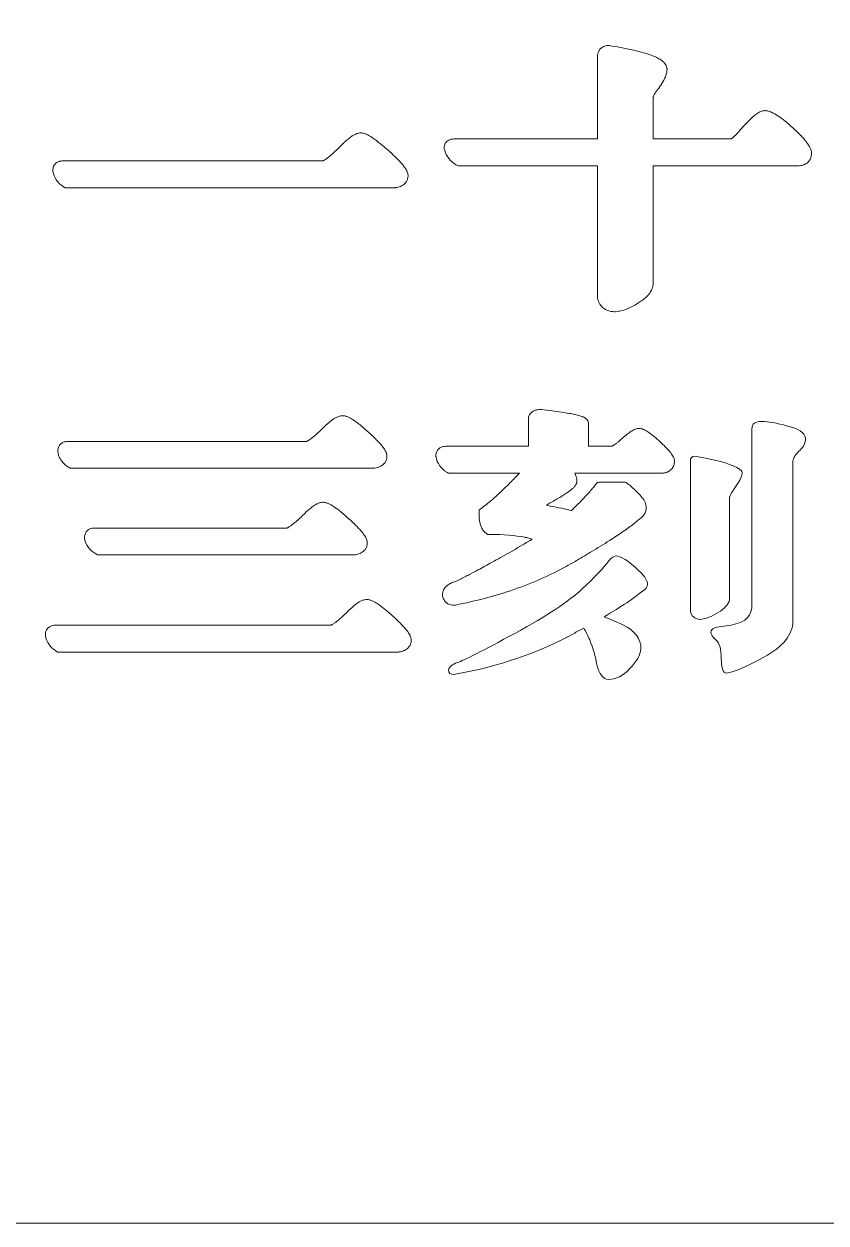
# Model space of a CAD drawing. Header units: millimetres. Extents: x 45 to 165, y 104 to 194.
# Drawn here: x 105 to 138.4, y 103.5 to 153.6 of the extents above; entities that cross this region are included whole.
import ezdxf

# ---------------------------------------------------------------- set-up
doc = ezdxf.new("R2010")
doc.units = ezdxf.units.MM
doc.header["$MEASUREMENT"] = 0
doc.layers.add('Default', color=7, linetype='Continuous', lineweight=0)
doc.layers.add('Layer 01', color=7, linetype='Continuous', lineweight=0)

msp = doc.modelspace()

# ---------------------------------------------------------------- linework, layer by layer
at = {"layer": 'Default', "color": 18, "lineweight": 5, "true_color": 0x000000}
msp.add_lwpolyline([(45.304, 103.519), (165.304, 103.519), (165.304, 193.519), (45.304, 193.519)], close=True, dxfattribs=at)
at = {"layer": 'Layer 01', "color": 12, "lineweight": 5, "true_color": 0xc80000}
for p, q in [((106.57, 147.842), (117.417, 147.842)), ((106.783, 136.137), (116.745, 136.137)), ((128.954, 134.43), (130.039, 134.43)), ((107.895, 132.522), (115.927, 132.522)), ((106.259, 128.465), (117.759, 128.465))]:
    msp.add_line(p, q, dxfattribs=at)
for points in [[(129.351, 152.657), (129.374, 152.657), (129.396, 152.653)], [(122.907, 148.757), (128.886, 148.757), (128.886, 152.145)], [(131.791, 151.714), (131.795, 151.692), (131.795, 151.671)], [(131.488, 150.927), (131.482, 150.919), (131.476, 150.911)], [(131.222, 150.528), (131.222, 148.757), (134.462, 148.757)], [(135.852, 149.94), (135.871, 149.942), (135.891, 149.941)], [(134.964, 149.261), (134.968, 149.266), (134.972, 149.27)], [(122.501, 148.319), (122.491, 148.353), (122.491, 148.387)], [(137.827, 148.197), (137.829, 148.182), (137.829, 148.166)], [(128.888, 142.148), (128.886, 142.166), (128.886, 147.638), (123.07, 147.638), (123.011, 147.669)], [(137.25, 147.638), (131.222, 147.638), (131.222, 142.678), (131.217, 142.653)], [(106.157, 147.415), (106.154, 147.436), (106.154, 147.456)], [(120.466, 146.726), (120.444, 146.723), (106.671, 146.723), (106.604, 146.764)], [(129.636, 141.546), (129.613, 141.544), (129.591, 141.546)], [(126.522, 137.464), (126.537, 137.464), (126.552, 137.462)], [(122.564, 135.932), (126.008, 135.932), (126.008, 137.078)], [(128.524, 136.857), (128.524, 135.932), (129.494, 135.932)], [(106.368, 135.707), (106.367, 135.722), (106.367, 135.736)], [(122.152, 135.488), (122.148, 135.509), (122.148, 135.531)], [(119.602, 135.023), (119.578, 135.019), (106.887, 135.019), (106.822, 135.057)], [(125.631, 134.813), (122.665, 134.813), (122.598, 134.855)], [(131.684, 134.82), (131.655, 134.813), (127.94, 134.813)], [(123.947, 133.147), (123.947, 133.279), (124.058, 133.357)], [(107.482, 132.078), (107.479, 132.099), (107.479, 132.121)], [(124.396, 132.256), (124.3, 132.256), (124.225, 132.315)], [(125.874, 132.133), (125.869, 132.134), (125.864, 132.135)], [(118.784, 131.407), (118.761, 131.404), (108.015, 131.404), (107.951, 131.442)], [(122.426, 129.769), (122.426, 129.78), (122.427, 129.792)], [(122.96, 129.309), (122.934, 129.304), (122.907, 129.304)], [(105.847, 128.021), (105.843, 128.042), (105.843, 128.064)], [(120.616, 127.35), (120.592, 127.346), (106.36, 127.346), (106.293, 127.388)]]:
    msp.add_lwpolyline(points, dxfattribs=at)
for points, knots in [([(128.886, 152.145), (128.886, 152.181), (128.888, 152.217), (128.893, 152.253), (128.898, 152.29), (128.907, 152.326), (128.919, 152.362), (128.933, 152.399), (128.951, 152.436), (128.974, 152.469), (128.988, 152.49), (129.005, 152.51), (129.023, 152.529), (129.039, 152.545), (129.056, 152.559), (129.074, 152.572), (129.092, 152.585), (129.112, 152.597), (129.132, 152.607), (129.144, 152.613), (129.156, 152.619), (129.168, 152.623), (129.188, 152.631), (129.209, 152.638), (129.23, 152.643), (129.269, 152.652), (129.31, 152.657), (129.351, 152.657)], [0, 0, 0, 0, 1, 1, 1, 2, 2, 2, 3, 3, 3, 4, 4, 4, 5, 5, 5, 6, 6, 6, 7, 7, 7, 8, 8, 8, 9, 9, 9, 9]), ([(129.396, 152.653), (129.544, 152.629), (129.691, 152.603), (129.839, 152.576), (129.971, 152.551), (130.103, 152.525), (130.234, 152.497), (130.35, 152.472), (130.467, 152.446), (130.582, 152.417), (130.684, 152.392), (130.784, 152.365), (130.885, 152.335), (130.994, 152.303), (131.102, 152.267), (131.208, 152.225), (131.278, 152.198), (131.347, 152.167), (131.414, 152.133), (131.444, 152.117), (131.474, 152.1), (131.503, 152.082), (131.53, 152.065), (131.557, 152.046), (131.583, 152.026), (131.609, 152.006), (131.634, 151.985), (131.656, 151.962), (131.673, 151.945), (131.688, 151.927), (131.703, 151.908), (131.724, 151.88), (131.743, 151.851), (131.757, 151.819), (131.773, 151.786), (131.785, 151.75), (131.791, 151.714)], [0, 0, 0, 0, 1, 1, 1, 2, 2, 2, 3, 3, 3, 4, 4, 4, 5, 5, 5, 6, 6, 6, 7, 7, 7, 8, 8, 8, 9, 9, 9, 10, 10, 10, 11, 11, 11, 12, 12, 12, 12]), ([(131.795, 151.671), (131.795, 151.625), (131.79, 151.579), (131.781, 151.534), (131.772, 151.489), (131.759, 151.444), (131.744, 151.4), (131.722, 151.338), (131.695, 151.277), (131.665, 151.218), (131.613, 151.117), (131.553, 151.021), (131.488, 150.927)], [0, 0, 0, 0, 1, 1, 1, 2, 2, 2, 3, 3, 3, 4, 4, 4, 4]), ([(131.476, 150.911), (131.445, 150.873), (131.415, 150.835), (131.386, 150.797), (131.362, 150.764), (131.339, 150.732), (131.316, 150.698), (131.301, 150.675), (131.286, 150.653), (131.272, 150.629), (131.265, 150.618), (131.259, 150.606), (131.252, 150.594), (131.244, 150.579), (131.236, 150.564), (131.23, 150.548), (131.227, 150.541), (131.224, 150.534), (131.222, 150.528)], [0, 0, 0, 0, 1, 1, 1, 2, 2, 2, 3, 3, 3, 4, 4, 4, 5, 5, 5, 6, 6, 6, 6]), ([(134.972, 149.27), (135.053, 149.358), (135.135, 149.445), (135.221, 149.529), (135.29, 149.597), (135.36, 149.663), (135.435, 149.725), (135.495, 149.775), (135.558, 149.822), (135.626, 149.862), (135.659, 149.88), (135.692, 149.897), (135.727, 149.911), (135.746, 149.918), (135.765, 149.924), (135.785, 149.929), (135.807, 149.934), (135.829, 149.938), (135.852, 149.94)], [0, 0, 0, 0, 1, 1, 1, 2, 2, 2, 3, 3, 3, 4, 4, 4, 5, 5, 5, 6, 6, 6, 6]), ([(135.891, 149.941), (135.937, 149.938), (135.983, 149.93), (136.028, 149.918), (136.072, 149.906), (136.116, 149.89), (136.158, 149.872), (136.25, 149.832), (136.337, 149.781), (136.42, 149.726), (136.468, 149.695), (136.515, 149.661), (136.561, 149.627), (136.612, 149.59), (136.662, 149.55), (136.711, 149.511), (136.825, 149.419), (136.934, 149.322), (137.041, 149.224)], [0, 0, 0, 0, 1, 1, 1, 2, 2, 2, 3, 3, 3, 4, 4, 4, 5, 5, 5, 6, 6, 6, 6]), ([(134.462, 148.757), (134.471, 148.763), (134.481, 148.769), (134.49, 148.775), (134.497, 148.78), (134.505, 148.786), (134.513, 148.792), (134.527, 148.803), (134.54, 148.814), (134.553, 148.825), (134.601, 148.866), (134.646, 148.91), (134.69, 148.955), (134.734, 149), (134.776, 149.045), (134.818, 149.092), (134.867, 149.147), (134.916, 149.204), (134.964, 149.261)], [0, 0, 0, 0, 1, 1, 1, 2, 2, 2, 3, 3, 3, 4, 4, 4, 5, 5, 5, 6, 6, 6, 6]), ([(137.041, 149.224), (137.146, 149.13), (137.249, 149.034), (137.347, 148.935), (137.39, 148.891), (137.432, 148.847), (137.473, 148.802), (137.51, 148.762), (137.545, 148.72), (137.58, 148.677), (137.64, 148.603), (137.696, 148.526), (137.742, 148.442), (137.763, 148.404), (137.781, 148.365), (137.796, 148.324), (137.811, 148.283), (137.822, 148.24), (137.827, 148.197)], [0, 0, 0, 0, 1, 1, 1, 2, 2, 2, 3, 3, 3, 4, 4, 4, 5, 5, 5, 6, 6, 6, 6]), ([(118.036, 148.33), (118.144, 148.443), (118.254, 148.553), (118.37, 148.657), (118.418, 148.7), (118.467, 148.742), (118.518, 148.782), (118.562, 148.817), (118.608, 148.851), (118.655, 148.882), (118.695, 148.907), (118.735, 148.93), (118.777, 148.95), (118.801, 148.961), (118.824, 148.971), (118.849, 148.98), (118.874, 148.989), (118.9, 148.996), (118.927, 149.001), (118.956, 149.007), (118.986, 149.01), (119.015, 149.01)], [0, 0, 0, 0, 1, 1, 1, 2, 2, 2, 3, 3, 3, 4, 4, 4, 5, 5, 5, 6, 6, 6, 7, 7, 7, 7]), ([(119.015, 149.01), (119.041, 149.01), (119.066, 149.008), (119.091, 149.003), (119.113, 149), (119.135, 148.994), (119.157, 148.988), (119.198, 148.975), (119.238, 148.959), (119.277, 148.94), (119.317, 148.92), (119.357, 148.898), (119.396, 148.875), (119.439, 148.848), (119.482, 148.82), (119.523, 148.792), (119.571, 148.759), (119.618, 148.724), (119.664, 148.689), (119.717, 148.649), (119.769, 148.609), (119.82, 148.567), (119.942, 148.468), (120.061, 148.366), (120.179, 148.262)], [0, 0, 0, 0, 1, 1, 1, 2, 2, 2, 3, 3, 3, 4, 4, 4, 5, 5, 5, 6, 6, 6, 7, 7, 7, 8, 8, 8, 8]), ([(122.491, 148.387), (122.491, 148.418), (122.495, 148.449), (122.502, 148.479), (122.507, 148.496), (122.512, 148.512), (122.518, 148.528), (122.522, 148.538), (122.527, 148.548), (122.532, 148.557), (122.549, 148.59), (122.571, 148.62), (122.598, 148.646), (122.614, 148.662), (122.631, 148.675), (122.65, 148.687), (122.678, 148.706), (122.708, 148.721), (122.74, 148.732), (122.768, 148.741), (122.797, 148.748), (122.827, 148.752), (122.853, 148.756), (122.88, 148.757), (122.907, 148.757)], [0, 0, 0, 0, 1, 1, 1, 2, 2, 2, 3, 3, 3, 4, 4, 4, 5, 5, 5, 6, 6, 6, 7, 7, 7, 8, 8, 8, 8]), ([(117.417, 147.842), (117.43, 147.846), (117.442, 147.852), (117.454, 147.857), (117.465, 147.863), (117.477, 147.869), (117.487, 147.875), (117.504, 147.885), (117.52, 147.895), (117.535, 147.905), (117.554, 147.918), (117.573, 147.931), (117.592, 147.944), (117.629, 147.972), (117.666, 148), (117.701, 148.029), (117.754, 148.072), (117.806, 148.117), (117.857, 148.163), (117.918, 148.218), (117.977, 148.273), (118.036, 148.33)], [0, 0, 0, 0, 1, 1, 1, 2, 2, 2, 3, 3, 3, 4, 4, 4, 5, 5, 5, 6, 6, 6, 7, 7, 7, 7]), ([(120.179, 148.262), (120.307, 148.147), (120.433, 148.029), (120.554, 147.906), (120.6, 147.859), (120.646, 147.811), (120.69, 147.762), (120.728, 147.719), (120.765, 147.675), (120.801, 147.63), (120.832, 147.59), (120.861, 147.549), (120.888, 147.506), (120.904, 147.481), (120.918, 147.455), (120.931, 147.428), (120.941, 147.407), (120.951, 147.385), (120.959, 147.362), (120.967, 147.339), (120.974, 147.314), (120.978, 147.289), (120.981, 147.276), (120.983, 147.262), (120.984, 147.248), (120.985, 147.233), (120.985, 147.217), (120.984, 147.201), (120.983, 147.164), (120.977, 147.127), (120.967, 147.092), (120.962, 147.073), (120.955, 147.055), (120.948, 147.038), (120.94, 147.02), (120.931, 147.003), (120.921, 146.986), (120.901, 146.954), (120.877, 146.924), (120.849, 146.897), (120.823, 146.871), (120.794, 146.849), (120.763, 146.829), (120.733, 146.81), (120.701, 146.794), (120.668, 146.781), (120.603, 146.754), (120.535, 146.738), (120.466, 146.726)], [0, 0, 0, 0, 1, 1, 1, 2, 2, 2, 3, 3, 3, 4, 4, 4, 5, 5, 5, 6, 6, 6, 7, 7, 7, 8, 8, 8, 9, 9, 9, 10, 10, 10, 11, 11, 11, 12, 12, 12, 13, 13, 13, 14, 14, 14, 15, 15, 15, 16, 16, 16, 16]), ([(137.829, 148.166), (137.829, 148.123), (137.825, 148.079), (137.816, 148.036), (137.808, 148.001), (137.797, 147.966), (137.782, 147.933), (137.762, 147.889), (137.736, 147.848), (137.704, 147.813), (137.684, 147.791), (137.663, 147.771), (137.639, 147.753), (137.602, 147.725), (137.559, 147.701), (137.515, 147.684), (137.494, 147.675), (137.472, 147.668), (137.449, 147.662), (137.428, 147.657), (137.405, 147.652), (137.383, 147.648), (137.339, 147.641), (137.294, 147.638), (137.25, 147.638)], [0, 0, 0, 0, 1, 1, 1, 2, 2, 2, 3, 3, 3, 4, 4, 4, 5, 5, 5, 6, 6, 6, 7, 7, 7, 8, 8, 8, 8]), ([(106.154, 147.456), (106.154, 147.486), (106.157, 147.516), (106.163, 147.545), (106.169, 147.571), (106.177, 147.597), (106.188, 147.621), (106.204, 147.655), (106.224, 147.686), (106.249, 147.713), (106.264, 147.73), (106.28, 147.745), (106.298, 147.759), (106.327, 147.78), (106.358, 147.797), (106.392, 147.81), (106.407, 147.816), (106.423, 147.821), (106.439, 147.826), (106.453, 147.83), (106.469, 147.833), (106.484, 147.835), (106.512, 147.84), (106.541, 147.842), (106.57, 147.842)], [0, 0, 0, 0, 1, 1, 1, 2, 2, 2, 3, 3, 3, 4, 4, 4, 5, 5, 5, 6, 6, 6, 7, 7, 7, 8, 8, 8, 8]), ([(131.217, 142.653), (131.205, 142.595), (131.186, 142.538), (131.161, 142.483), (131.137, 142.429), (131.106, 142.376), (131.071, 142.327), (131.023, 142.259), (130.966, 142.198), (130.905, 142.141), (130.857, 142.096), (130.805, 142.055), (130.752, 142.016), (130.695, 141.975), (130.635, 141.937), (130.575, 141.901)], [0, 0, 0, 0, 1, 1, 1, 2, 2, 2, 3, 3, 3, 4, 4, 4, 5, 5, 5, 5]), ([(129.591, 141.546), (129.506, 141.552), (129.421, 141.568), (129.34, 141.596), (129.259, 141.624), (129.183, 141.664), (129.119, 141.718), (129.053, 141.772), (129, 141.839), (128.961, 141.913), (128.923, 141.987), (128.9, 142.067), (128.888, 142.148)], [0, 0, 0, 0, 1, 1, 1, 2, 2, 2, 3, 3, 3, 4, 4, 4, 4]), ([(117.319, 136.581), (117.421, 136.685), (117.524, 136.786), (117.634, 136.882), (117.679, 136.922), (117.725, 136.961), (117.773, 136.998), (117.815, 137.03), (117.858, 137.062), (117.903, 137.09), (117.94, 137.114), (117.978, 137.136), (118.018, 137.155), (118.041, 137.165), (118.063, 137.174), (118.086, 137.182), (118.111, 137.191), (118.136, 137.198), (118.161, 137.203), (118.189, 137.208), (118.218, 137.211), (118.247, 137.211)], [0, 0, 0, 0, 1, 1, 1, 2, 2, 2, 3, 3, 3, 4, 4, 4, 5, 5, 5, 6, 6, 6, 7, 7, 7, 7]), ([(118.247, 137.211), (118.271, 137.211), (118.295, 137.209), (118.32, 137.205), (118.341, 137.201), (118.363, 137.196), (118.384, 137.19), (118.425, 137.179), (118.464, 137.163), (118.501, 137.145), (118.541, 137.127), (118.579, 137.106), (118.617, 137.083), (118.658, 137.059), (118.698, 137.032), (118.738, 137.005), (118.783, 136.974), (118.827, 136.942), (118.871, 136.909), (118.92, 136.871), (118.968, 136.833), (119.015, 136.794), (119.128, 136.702), (119.238, 136.606), (119.347, 136.509)], [0, 0, 0, 0, 1, 1, 1, 2, 2, 2, 3, 3, 3, 4, 4, 4, 5, 5, 5, 6, 6, 6, 7, 7, 7, 8, 8, 8, 8]), ([(126.008, 137.078), (126.008, 137.102), (126.01, 137.126), (126.015, 137.15), (126.02, 137.175), (126.028, 137.2), (126.038, 137.224), (126.049, 137.248), (126.063, 137.271), (126.079, 137.292), (126.095, 137.313), (126.113, 137.332), (126.132, 137.349), (126.15, 137.364), (126.17, 137.378), (126.191, 137.39), (126.204, 137.398), (126.217, 137.405), (126.231, 137.411), (126.25, 137.42), (126.27, 137.427), (126.29, 137.434), (126.309, 137.439), (126.329, 137.444), (126.348, 137.448), (126.367, 137.452), (126.386, 137.455), (126.405, 137.457), (126.444, 137.462), (126.483, 137.464), (126.522, 137.464)], [0, 0, 0, 0, 1, 1, 1, 2, 2, 2, 3, 3, 3, 4, 4, 4, 5, 5, 5, 6, 6, 6, 7, 7, 7, 8, 8, 8, 9, 9, 9, 10, 10, 10, 10]), ([(126.552, 137.462), (126.702, 137.445), (126.853, 137.428), (127.003, 137.409), (127.132, 137.394), (127.261, 137.377), (127.39, 137.358), (127.497, 137.343), (127.605, 137.326), (127.712, 137.307), (127.792, 137.293), (127.872, 137.278), (127.952, 137.261), (127.989, 137.253), (128.026, 137.244), (128.063, 137.235), (128.095, 137.227), (128.128, 137.218), (128.16, 137.208), (128.189, 137.199), (128.218, 137.19), (128.246, 137.179), (128.26, 137.173), (128.274, 137.168), (128.287, 137.162), (128.315, 137.15), (128.342, 137.136), (128.368, 137.119), (128.382, 137.11), (128.397, 137.099), (128.41, 137.088), (128.427, 137.074), (128.442, 137.059), (128.456, 137.043), (128.477, 137.017), (128.494, 136.988), (128.506, 136.957), (128.518, 136.925), (128.524, 136.891), (128.524, 136.857)], [0, 0, 0, 0, 1, 1, 1, 2, 2, 2, 3, 3, 3, 4, 4, 4, 5, 5, 5, 6, 6, 6, 7, 7, 7, 8, 8, 8, 9, 9, 9, 10, 10, 10, 11, 11, 11, 12, 12, 12, 13, 13, 13, 13]), ([(129.886, 136.225), (129.951, 136.285), (130.016, 136.343), (130.084, 136.399), (130.14, 136.446), (130.198, 136.491), (130.259, 136.532), (130.286, 136.55), (130.313, 136.568), (130.341, 136.584), (130.368, 136.6), (130.395, 136.614), (130.424, 136.627), (130.453, 136.64), (130.484, 136.651), (130.515, 136.659), (130.532, 136.664), (130.55, 136.667), (130.567, 136.67), (130.587, 136.673), (130.607, 136.674), (130.626, 136.674), (130.649, 136.674), (130.671, 136.672), (130.693, 136.669), (130.713, 136.666), (130.732, 136.661), (130.751, 136.656), (130.785, 136.646), (130.818, 136.632), (130.85, 136.617), (130.918, 136.585), (130.98, 136.545), (131.041, 136.503), (131.116, 136.451), (131.188, 136.394), (131.258, 136.337), (131.346, 136.264), (131.431, 136.189), (131.515, 136.113)], [0, 0, 0, 0, 1, 1, 1, 2, 2, 2, 3, 3, 3, 4, 4, 4, 5, 5, 5, 6, 6, 6, 7, 7, 7, 8, 8, 8, 9, 9, 9, 10, 10, 10, 11, 11, 11, 12, 12, 12, 13, 13, 13, 13]), ([(106.367, 135.736), (106.367, 135.772), (106.37, 135.808), (106.379, 135.843), (106.385, 135.869), (106.394, 135.894), (106.405, 135.918), (106.424, 135.958), (106.45, 135.995), (106.482, 136.026), (106.498, 136.042), (106.516, 136.056), (106.536, 136.069), (106.554, 136.081), (106.573, 136.091), (106.594, 136.1), (106.619, 136.111), (106.645, 136.12), (106.672, 136.126), (106.708, 136.134), (106.745, 136.137), (106.783, 136.137)], [0, 0, 0, 0, 1, 1, 1, 2, 2, 2, 3, 3, 3, 4, 4, 4, 5, 5, 5, 6, 6, 6, 7, 7, 7, 7]), ([(116.745, 136.137), (116.756, 136.142), (116.768, 136.147), (116.779, 136.152), (116.789, 136.157), (116.799, 136.163), (116.809, 136.168), (116.824, 136.177), (116.838, 136.186), (116.853, 136.196), (116.871, 136.207), (116.888, 136.219), (116.906, 136.231), (116.94, 136.256), (116.974, 136.282), (117.008, 136.309), (117.057, 136.348), (117.105, 136.388), (117.152, 136.43), (117.209, 136.479), (117.264, 136.53), (117.319, 136.581)], [0, 0, 0, 0, 1, 1, 1, 2, 2, 2, 3, 3, 3, 4, 4, 4, 5, 5, 5, 6, 6, 6, 7, 7, 7, 7]), ([(119.347, 136.509), (119.419, 136.443), (119.491, 136.375), (119.561, 136.307), (119.611, 136.258), (119.66, 136.208), (119.709, 136.158), (119.751, 136.114), (119.793, 136.069), (119.833, 136.023), (119.868, 135.982), (119.902, 135.941), (119.934, 135.899), (119.963, 135.862), (119.99, 135.823), (120.014, 135.783), (120.028, 135.76), (120.04, 135.737), (120.052, 135.713), (120.062, 135.693), (120.07, 135.672), (120.078, 135.651), (120.086, 135.627), (120.092, 135.604), (120.096, 135.58), (120.098, 135.566), (120.1, 135.553), (120.101, 135.54), (120.102, 135.524), (120.102, 135.508), (120.101, 135.493), (120.1, 135.457), (120.094, 135.422), (120.084, 135.387), (120.079, 135.369), (120.073, 135.352), (120.066, 135.335), (120.059, 135.318), (120.05, 135.301), (120.041, 135.285), (120.022, 135.253), (119.999, 135.223), (119.973, 135.196), (119.948, 135.17), (119.92, 135.147), (119.889, 135.128), (119.86, 135.109), (119.829, 135.092), (119.797, 135.078), (119.735, 135.052), (119.669, 135.034), (119.602, 135.023)], [0, 0, 0, 0, 1, 1, 1, 2, 2, 2, 3, 3, 3, 4, 4, 4, 5, 5, 5, 6, 6, 6, 7, 7, 7, 8, 8, 8, 9, 9, 9, 10, 10, 10, 11, 11, 11, 12, 12, 12, 13, 13, 13, 14, 14, 14, 15, 15, 15, 16, 16, 16, 17, 17, 17, 17]), ([(129.494, 135.932), (129.501, 135.935), (129.508, 135.939), (129.515, 135.942), (129.521, 135.945), (129.527, 135.948), (129.533, 135.952), (129.543, 135.958), (129.554, 135.964), (129.564, 135.97), (129.6, 135.994), (129.636, 136.019), (129.67, 136.045), (129.704, 136.071), (129.738, 136.098), (129.77, 136.125), (129.81, 136.158), (129.848, 136.191), (129.886, 136.225)], [0, 0, 0, 0, 1, 1, 1, 2, 2, 2, 3, 3, 3, 4, 4, 4, 5, 5, 5, 6, 6, 6, 6]), ([(131.515, 136.113), (131.585, 136.048), (131.654, 135.982), (131.72, 135.914), (131.756, 135.878), (131.791, 135.842), (131.825, 135.805), (131.856, 135.772), (131.885, 135.738), (131.914, 135.704), (131.939, 135.674), (131.963, 135.643), (131.986, 135.611), (132.007, 135.582), (132.026, 135.553), (132.043, 135.522), (132.052, 135.506), (132.06, 135.49), (132.067, 135.474), (132.075, 135.456), (132.082, 135.438), (132.088, 135.42), (132.094, 135.399), (132.1, 135.378), (132.102, 135.356), (132.104, 135.344), (132.105, 135.332), (132.105, 135.319), (132.106, 135.305), (132.105, 135.29), (132.104, 135.276), (132.102, 135.245), (132.098, 135.214), (132.091, 135.184), (132.083, 135.153), (132.072, 135.123), (132.058, 135.094), (132.044, 135.064), (132.027, 135.036), (132.006, 135.01), (131.966, 134.958), (131.915, 134.916), (131.857, 134.884), (131.844, 134.876), (131.83, 134.869), (131.815, 134.863), (131.801, 134.856), (131.787, 134.851), (131.772, 134.845), (131.744, 134.835), (131.714, 134.827), (131.684, 134.82)], [0, 0, 0, 0, 1, 1, 1, 2, 2, 2, 3, 3, 3, 4, 4, 4, 5, 5, 5, 6, 6, 6, 7, 7, 7, 8, 8, 8, 9, 9, 9, 10, 10, 10, 11, 11, 11, 12, 12, 12, 13, 13, 13, 14, 14, 14, 15, 15, 15, 16, 16, 16, 17, 17, 17, 17]), ([(137.577, 136.273), (137.577, 136.073), (137.5, 135.904), (137.348, 135.768), (137.184, 135.62), (137.086, 135.478), (137.053, 135.341)], [0, 0, 0, 0, 1, 1, 1, 2, 2, 2, 2]), ([(106.822, 135.057), (106.776, 135.084), (106.732, 135.114), (106.691, 135.147), (106.65, 135.179), (106.612, 135.214), (106.577, 135.253), (106.531, 135.303), (106.491, 135.359), (106.458, 135.419), (106.434, 135.463), (106.414, 135.51), (106.399, 135.559), (106.384, 135.607), (106.374, 135.657), (106.368, 135.707)], [0, 0, 0, 0, 1, 1, 1, 2, 2, 2, 3, 3, 3, 4, 4, 4, 5, 5, 5, 5]), ([(122.148, 135.531), (122.148, 135.567), (122.152, 135.602), (122.16, 135.637), (122.166, 135.663), (122.175, 135.689), (122.187, 135.713), (122.205, 135.753), (122.231, 135.79), (122.264, 135.821), (122.28, 135.837), (122.298, 135.851), (122.317, 135.863), (122.335, 135.876), (122.355, 135.886), (122.375, 135.895), (122.4, 135.906), (122.427, 135.915), (122.453, 135.921), (122.49, 135.929), (122.527, 135.932), (122.564, 135.932)], [0, 0, 0, 0, 1, 1, 1, 2, 2, 2, 3, 3, 3, 4, 4, 4, 5, 5, 5, 6, 6, 6, 7, 7, 7, 7]), ([(127.94, 134.813), (127.965, 134.768), (127.987, 134.72), (128.003, 134.67), (128.015, 134.633), (128.024, 134.594), (128.029, 134.556), (128.032, 134.536), (128.033, 134.516), (128.033, 134.496), (128.033, 134.485), (128.033, 134.474), (128.032, 134.463), (128.029, 134.43), (128.021, 134.398), (128.009, 134.368), (128.003, 134.356), (127.998, 134.344), (127.991, 134.332), (127.981, 134.313), (127.969, 134.295), (127.956, 134.278), (127.943, 134.261), (127.93, 134.245), (127.915, 134.23), (127.901, 134.215), (127.887, 134.201), (127.872, 134.187), (127.856, 134.172), (127.84, 134.158), (127.824, 134.145), (127.807, 134.13), (127.789, 134.116), (127.771, 134.102), (127.74, 134.078), (127.709, 134.055), (127.677, 134.033), (127.63, 134), (127.582, 133.968), (127.534, 133.937), (127.478, 133.9), (127.421, 133.865), (127.364, 133.83), (127.298, 133.791), (127.232, 133.751), (127.165, 133.713)], [0, 0, 0, 0, 1, 1, 1, 2, 2, 2, 3, 3, 3, 4, 4, 4, 5, 5, 5, 6, 6, 6, 7, 7, 7, 8, 8, 8, 9, 9, 9, 10, 10, 10, 11, 11, 11, 12, 12, 12, 13, 13, 13, 14, 14, 14, 15, 15, 15, 15]), ([(124.058, 133.357), (124.14, 133.415), (124.22, 133.476), (124.298, 133.539), (124.393, 133.615), (124.486, 133.695), (124.578, 133.776), (124.685, 133.872), (124.791, 133.969), (124.895, 134.069), (125.014, 134.183), (125.132, 134.299), (125.249, 134.416)], [0, 0, 0, 0, 1, 1, 1, 2, 2, 2, 3, 3, 3, 4, 4, 4, 4]), ([(127.799, 133.249), (127.807, 133.256), (127.815, 133.263), (127.823, 133.271), (127.859, 133.305), (127.894, 133.339), (127.929, 133.373), (128.069, 133.51), (128.206, 133.648), (128.34, 133.789), (128.449, 133.904), (128.556, 134.022), (128.659, 134.142), (128.701, 134.193), (128.743, 134.243), (128.783, 134.295), (128.804, 134.322), (128.824, 134.349), (128.845, 134.376)], [0, 0, 0, 0, 1, 1, 1, 2, 2, 2, 3, 3, 3, 4, 4, 4, 5, 5, 5, 6, 6, 6, 6]), ([(130.124, 134.401), (130.147, 134.382), (130.17, 134.363), (130.193, 134.344), (130.253, 134.294), (130.311, 134.242), (130.368, 134.189)], [0, 0, 0, 0, 1, 1, 1, 2, 2, 2, 2]), ([(130.368, 134.189), (130.444, 134.123), (130.519, 134.055), (130.589, 133.983), (130.649, 133.922), (130.707, 133.857), (130.758, 133.789), (130.782, 133.757), (130.804, 133.725), (130.824, 133.692), (130.844, 133.66), (130.862, 133.626), (130.877, 133.592), (130.892, 133.558), (130.905, 133.522), (130.913, 133.485), (130.923, 133.447), (130.928, 133.407), (130.928, 133.368), (130.928, 133.309), (130.917, 133.251), (130.897, 133.196), (130.877, 133.142), (130.848, 133.092), (130.813, 133.046), (130.779, 133.002), (130.738, 132.963), (130.695, 132.927), (130.657, 132.897), (130.618, 132.869), (130.577, 132.844)], [0, 0, 0, 0, 1, 1, 1, 2, 2, 2, 3, 3, 3, 4, 4, 4, 5, 5, 5, 6, 6, 6, 7, 7, 7, 8, 8, 8, 9, 9, 9, 10, 10, 10, 10]), ([(127.165, 133.713), (127.089, 133.67), (127.014, 133.628), (126.939, 133.584), (126.878, 133.548), (126.818, 133.512), (126.758, 133.475)], [0, 0, 0, 0, 1, 1, 1, 2, 2, 2, 2]), ([(116.502, 132.966), (116.603, 133.07), (116.707, 133.171), (116.816, 133.267), (116.861, 133.307), (116.907, 133.346), (116.955, 133.383), (116.997, 133.415), (117.04, 133.447), (117.085, 133.475), (117.122, 133.499), (117.161, 133.521), (117.201, 133.54), (117.223, 133.55), (117.246, 133.559), (117.269, 133.567), (117.293, 133.576), (117.318, 133.583), (117.343, 133.587), (117.372, 133.593), (117.4, 133.596), (117.429, 133.596)], [0, 0, 0, 0, 1, 1, 1, 2, 2, 2, 3, 3, 3, 4, 4, 4, 5, 5, 5, 6, 6, 6, 7, 7, 7, 7]), ([(117.429, 133.596), (117.453, 133.596), (117.478, 133.594), (117.502, 133.59), (117.524, 133.586), (117.545, 133.581), (117.567, 133.575), (117.607, 133.563), (117.646, 133.548), (117.684, 133.53), (117.723, 133.512), (117.762, 133.491), (117.799, 133.468), (117.84, 133.443), (117.881, 133.417), (117.92, 133.39), (117.965, 133.359), (118.009, 133.326), (118.053, 133.293), (118.102, 133.256), (118.15, 133.218), (118.198, 133.179), (118.311, 133.087), (118.421, 132.991), (118.529, 132.894)], [0, 0, 0, 0, 1, 1, 1, 2, 2, 2, 3, 3, 3, 4, 4, 4, 5, 5, 5, 6, 6, 6, 7, 7, 7, 8, 8, 8, 8]), ([(124.225, 132.315), (124.182, 132.349), (124.144, 132.39), (124.112, 132.435), (124.082, 132.478), (124.057, 132.526), (124.036, 132.575), (124.026, 132.599), (124.017, 132.624), (124.009, 132.65), (123.996, 132.693), (123.985, 132.738), (123.976, 132.782), (123.966, 132.84), (123.958, 132.898), (123.954, 132.956), (123.949, 133.019), (123.947, 133.083), (123.947, 133.147)], [0, 0, 0, 0, 1, 1, 1, 2, 2, 2, 3, 3, 3, 4, 4, 4, 5, 5, 5, 6, 6, 6, 6]), ([(115.927, 132.522), (115.939, 132.527), (115.95, 132.532), (115.961, 132.537), (115.971, 132.542), (115.981, 132.548), (115.991, 132.553), (116.006, 132.562), (116.021, 132.571), (116.035, 132.581), (116.053, 132.592), (116.071, 132.604), (116.088, 132.616), (116.123, 132.641), (116.157, 132.667), (116.19, 132.693), (116.239, 132.733), (116.287, 132.773), (116.334, 132.815), (116.391, 132.864), (116.447, 132.915), (116.502, 132.966)], [0, 0, 0, 0, 1, 1, 1, 2, 2, 2, 3, 3, 3, 4, 4, 4, 5, 5, 5, 6, 6, 6, 7, 7, 7, 7]), ([(118.529, 132.894), (118.601, 132.827), (118.673, 132.76), (118.743, 132.692), (118.793, 132.643), (118.843, 132.593), (118.891, 132.543), (118.933, 132.498), (118.975, 132.453), (119.015, 132.407), (119.05, 132.367), (119.084, 132.326), (119.117, 132.284), (119.145, 132.247), (119.172, 132.208), (119.196, 132.168), (119.21, 132.145), (119.223, 132.122), (119.234, 132.098), (119.244, 132.078), (119.253, 132.057), (119.26, 132.035), (119.268, 132.012), (119.274, 131.989), (119.279, 131.965), (119.281, 131.951), (119.282, 131.938), (119.283, 131.924), (119.284, 131.909), (119.284, 131.893), (119.284, 131.878), (119.282, 131.842), (119.276, 131.806), (119.267, 131.772), (119.262, 131.754), (119.256, 131.737), (119.248, 131.72), (119.241, 131.702), (119.233, 131.686), (119.223, 131.67), (119.204, 131.638), (119.181, 131.608), (119.155, 131.581), (119.13, 131.555), (119.102, 131.532), (119.072, 131.512), (119.043, 131.493), (119.012, 131.477), (118.98, 131.463), (118.917, 131.436), (118.851, 131.419), (118.784, 131.407)], [0, 0, 0, 0, 1, 1, 1, 2, 2, 2, 3, 3, 3, 4, 4, 4, 5, 5, 5, 6, 6, 6, 7, 7, 7, 8, 8, 8, 9, 9, 9, 10, 10, 10, 11, 11, 11, 12, 12, 12, 13, 13, 13, 14, 14, 14, 15, 15, 15, 16, 16, 16, 17, 17, 17, 17]), ([(130.577, 132.844), (130.52, 132.795), (130.462, 132.747), (130.403, 132.7), (130.335, 132.646), (130.266, 132.594), (130.196, 132.543), (130.112, 132.481), (130.027, 132.421), (129.942, 132.362), (129.763, 132.239), (129.581, 132.119), (129.398, 132.002), (129.145, 131.841), (128.89, 131.684), (128.632, 131.529), (128.486, 131.442), (128.34, 131.355), (128.193, 131.268), (128.115, 131.223), (128.036, 131.177), (127.958, 131.131), (127.832, 131.058), (127.706, 130.986), (127.578, 130.916), (127.234, 130.727), (126.881, 130.554), (126.521, 130.396), (126.155, 130.234), (125.782, 130.088), (125.403, 129.957), (125.013, 129.821), (124.616, 129.701), (124.216, 129.595), (123.801, 129.485), (123.382, 129.39), (122.96, 129.309)], [0, 0, 0, 0, 1, 1, 1, 2, 2, 2, 3, 3, 3, 4, 4, 4, 5, 5, 5, 6, 6, 6, 7, 7, 7, 8, 8, 8, 9, 9, 9, 10, 10, 10, 11, 11, 11, 12, 12, 12, 12]), ([(107.479, 132.121), (107.479, 132.157), (107.482, 132.193), (107.491, 132.228), (107.497, 132.253), (107.506, 132.279), (107.517, 132.303), (107.536, 132.343), (107.562, 132.38), (107.594, 132.411), (107.611, 132.427), (107.628, 132.441), (107.648, 132.454), (107.666, 132.466), (107.686, 132.476), (107.706, 132.485), (107.731, 132.496), (107.757, 132.505), (107.784, 132.511), (107.82, 132.519), (107.858, 132.522), (107.895, 132.522)], [0, 0, 0, 0, 1, 1, 1, 2, 2, 2, 3, 3, 3, 4, 4, 4, 5, 5, 5, 6, 6, 6, 7, 7, 7, 7]), ([(122.678, 126.61), (122.689, 126.726), (122.815, 126.826), (123.055, 126.91), (123.294, 126.994), (124.09, 127.399), (125.442, 128.125), (126.783, 128.862), (127.715, 129.478), (128.239, 129.972), (128.773, 130.467), (129.149, 130.862), (129.367, 131.156)], [0, 0, 0, 0, 1, 1, 1, 2, 2, 2, 3, 3, 3, 4, 4, 4, 4]), ([(122.963, 130.297), (122.986, 130.306), (123.009, 130.315), (123.031, 130.325), (123.068, 130.342), (123.105, 130.359), (123.141, 130.376), (123.214, 130.411), (123.286, 130.448), (123.358, 130.484), (123.423, 130.518), (123.488, 130.552), (123.553, 130.586), (123.669, 130.647), (123.786, 130.709), (123.901, 130.771), (124.098, 130.877), (124.294, 130.985), (124.489, 131.092), (124.729, 131.225), (124.968, 131.358), (125.208, 131.492)], [0, 0, 0, 0, 1, 1, 1, 2, 2, 2, 3, 3, 3, 4, 4, 4, 5, 5, 5, 6, 6, 6, 7, 7, 7, 7]), ([(129.694, 131.362), (129.901, 131.32), (130.169, 131.151), (130.496, 130.856), (130.823, 130.562), (130.986, 130.336), (130.986, 130.178), (130.986, 130.062), (130.899, 129.957), (130.725, 129.862)], [0, 0, 0, 0, 1, 1, 1, 2, 2, 2, 3, 3, 3, 3]), ([(122.427, 129.792), (122.43, 129.826), (122.438, 129.86), (122.449, 129.893), (122.46, 129.925), (122.475, 129.956), (122.493, 129.985), (122.51, 130.013), (122.53, 130.039), (122.553, 130.063), (122.574, 130.086), (122.598, 130.108), (122.623, 130.127), (122.672, 130.166), (122.726, 130.198), (122.783, 130.226), (122.841, 130.254), (122.902, 130.277), (122.963, 130.297)], [0, 0, 0, 0, 1, 1, 1, 2, 2, 2, 3, 3, 3, 4, 4, 4, 5, 5, 5, 6, 6, 6, 6]), ([(122.907, 129.304), (122.863, 129.304), (122.818, 129.308), (122.775, 129.318), (122.744, 129.325), (122.713, 129.334), (122.684, 129.347), (122.661, 129.357), (122.639, 129.369), (122.618, 129.383), (122.597, 129.397), (122.576, 129.413), (122.558, 129.431), (122.54, 129.449), (122.523, 129.468), (122.508, 129.489), (122.494, 129.509), (122.481, 129.531), (122.471, 129.553), (122.458, 129.581), (122.448, 129.61), (122.44, 129.64), (122.43, 129.682), (122.426, 129.726), (122.426, 129.769)], [0, 0, 0, 0, 1, 1, 1, 2, 2, 2, 3, 3, 3, 4, 4, 4, 5, 5, 5, 6, 6, 6, 7, 7, 7, 8, 8, 8, 8]), ([(118.333, 128.909), (118.435, 129.013), (118.538, 129.114), (118.647, 129.21), (118.693, 129.25), (118.739, 129.289), (118.787, 129.326), (118.829, 129.358), (118.872, 129.389), (118.917, 129.418), (118.954, 129.442), (118.992, 129.464), (119.032, 129.482), (119.055, 129.493), (119.077, 129.502), (119.1, 129.51), (119.125, 129.518), (119.15, 129.525), (119.175, 129.53), (119.203, 129.536), (119.232, 129.539), (119.261, 129.539)], [0, 0, 0, 0, 1, 1, 1, 2, 2, 2, 3, 3, 3, 4, 4, 4, 5, 5, 5, 6, 6, 6, 7, 7, 7, 7]), ([(119.261, 129.539), (119.285, 129.539), (119.309, 129.537), (119.334, 129.533), (119.355, 129.529), (119.377, 129.524), (119.398, 129.518), (119.439, 129.506), (119.478, 129.491), (119.515, 129.473), (119.555, 129.454), (119.593, 129.433), (119.631, 129.411), (119.672, 129.386), (119.712, 129.36), (119.752, 129.332), (119.797, 129.301), (119.841, 129.269), (119.884, 129.236), (119.933, 129.199), (119.982, 129.161), (120.029, 129.122), (120.142, 129.03), (120.252, 128.934), (120.361, 128.837)], [0, 0, 0, 0, 1, 1, 1, 2, 2, 2, 3, 3, 3, 4, 4, 4, 5, 5, 5, 6, 6, 6, 7, 7, 7, 8, 8, 8, 8]), ([(134.406, 129.532), (134.362, 129.342), (134.204, 129.163), (133.931, 128.995), (133.659, 128.827), (133.408, 128.732), (133.179, 128.711)], [0, 0, 0, 0, 1, 1, 1, 2, 2, 2, 2]), ([(117.759, 128.465), (117.77, 128.469), (117.782, 128.474), (117.793, 128.48), (117.803, 128.485), (117.813, 128.49), (117.823, 128.496), (117.838, 128.505), (117.852, 128.514), (117.867, 128.523), (117.885, 128.535), (117.902, 128.547), (117.92, 128.559), (117.954, 128.584), (117.988, 128.61), (118.021, 128.636), (118.071, 128.676), (118.119, 128.716), (118.166, 128.757), (118.223, 128.807), (118.278, 128.858), (118.333, 128.909)], [0, 0, 0, 0, 1, 1, 1, 2, 2, 2, 3, 3, 3, 4, 4, 4, 5, 5, 5, 6, 6, 6, 7, 7, 7, 7]), ([(120.361, 128.837), (120.433, 128.77), (120.504, 128.703), (120.575, 128.634), (120.625, 128.586), (120.674, 128.536), (120.723, 128.485), (120.765, 128.441), (120.807, 128.396), (120.847, 128.35), (120.882, 128.31), (120.916, 128.269), (120.948, 128.227), (120.977, 128.189), (121.004, 128.151), (121.028, 128.11), (121.042, 128.088), (121.054, 128.065), (121.066, 128.041), (121.075, 128.02), (121.084, 128), (121.092, 127.978), (121.1, 127.955), (121.106, 127.931), (121.11, 127.907), (121.112, 127.894), (121.114, 127.881), (121.115, 127.867), (121.116, 127.852), (121.116, 127.836), (121.115, 127.821), (121.113, 127.785), (121.108, 127.749), (121.098, 127.715), (121.093, 127.697), (121.087, 127.68), (121.08, 127.662), (121.073, 127.645), (121.064, 127.629), (121.055, 127.612), (121.036, 127.58), (121.013, 127.551), (120.987, 127.524), (120.962, 127.498), (120.934, 127.475), (120.903, 127.455), (120.874, 127.436), (120.843, 127.42), (120.811, 127.406), (120.749, 127.379), (120.683, 127.362), (120.616, 127.35)], [0, 0, 0, 0, 1, 1, 1, 2, 2, 2, 3, 3, 3, 4, 4, 4, 5, 5, 5, 6, 6, 6, 7, 7, 7, 8, 8, 8, 9, 9, 9, 10, 10, 10, 11, 11, 11, 12, 12, 12, 13, 13, 13, 14, 14, 14, 15, 15, 15, 16, 16, 16, 17, 17, 17, 17]), ([(137.053, 128.632), (137.032, 128.064), (136.628, 127.564), (135.843, 127.132), (135.058, 126.711), (134.535, 126.49), (134.273, 126.469)], [0, 0, 0, 0, 1, 1, 1, 2, 2, 2, 2]), ([(105.843, 128.064), (105.843, 128.1), (105.847, 128.135), (105.855, 128.17), (105.862, 128.196), (105.87, 128.222), (105.882, 128.246), (105.901, 128.286), (105.927, 128.323), (105.959, 128.354), (105.975, 128.369), (105.993, 128.384), (106.012, 128.396), (106.031, 128.409), (106.05, 128.419), (106.07, 128.428), (106.096, 128.439), (106.122, 128.448), (106.149, 128.454), (106.185, 128.462), (106.222, 128.465), (106.259, 128.465)], [0, 0, 0, 0, 1, 1, 1, 2, 2, 2, 3, 3, 3, 4, 4, 4, 5, 5, 5, 6, 6, 6, 7, 7, 7, 7]), ([(128.86, 126.815), (128.817, 127.152), (128.718, 127.499), (128.566, 127.857), (128.49, 128.036), (128.408, 128.199), (128.321, 128.346)], [0, 0, 0, 0, 1, 1, 1, 2, 2, 2, 2]), ([(134.273, 126.469), (134.132, 126.48), (134.061, 126.68), (134.061, 127.069), (134.061, 127.458), (133.99, 127.716), (133.848, 127.843), (133.695, 127.979), (133.619, 128.09), (133.619, 128.174)], [0, 0, 0, 0, 1, 1, 1, 2, 2, 2, 3, 3, 3, 3]), ([(130.708, 127.478), (130.686, 127.226), (130.528, 126.947), (130.234, 126.641), (129.961, 126.357), (129.667, 126.21), (129.351, 126.199)], [0, 0, 0, 0, 1, 1, 1, 2, 2, 2, 2])]:
    msp.add_open_spline(points, degree=3, knots=knots, dxfattribs=at)
for points in [[(122.687, 147.937), (122.602, 148.048), (122.541, 148.178), (122.501, 148.319)], [(123.011, 147.669), (122.884, 147.733), (122.773, 147.825), (122.687, 147.937)], [(106.305, 147.044), (106.229, 147.155), (106.179, 147.282), (106.157, 147.415)], [(106.604, 146.764), (106.485, 146.839), (106.382, 146.933), (106.305, 147.044)], [(130.105, 141.658), (129.948, 141.598), (129.791, 141.559), (129.636, 141.546)], [(130.575, 141.901), (130.416, 141.8), (130.26, 141.718), (130.105, 141.658)], [(135.336, 136.667), (135.336, 136.867), (135.478, 136.967), (135.762, 136.967)], [(135.336, 129.184), (135.336, 131.679), (135.336, 134.173), (135.336, 136.667)], [(135.762, 136.967), (136.012, 136.967), (136.367, 136.904), (136.825, 136.778)], [(136.825, 136.778), (137.282, 136.673), (137.533, 136.504), (137.577, 136.273)], [(122.302, 135.127), (122.225, 135.234), (122.174, 135.358), (122.152, 135.488)], [(122.598, 134.855), (122.48, 134.929), (122.379, 135.019), (122.302, 135.127)], [(132.77, 135.294), (132.77, 135.441), (132.83, 135.515), (132.95, 135.515)], [(132.77, 129.058), (132.77, 131.137), (132.77, 133.215), (132.77, 135.294)], [(132.95, 135.515), (134.226, 135.294), (134.885, 135.068), (134.929, 134.836)], [(137.053, 135.341), (137.053, 133.105), (137.053, 130.868), (137.053, 128.632)], [(125.249, 134.416), (125.379, 134.546), (125.507, 134.678), (125.631, 134.813)], [(134.929, 134.836), (134.929, 134.699), (134.847, 134.515), (134.684, 134.284)], [(128.845, 134.376), (128.87, 134.411), (128.91, 134.43), (128.954, 134.43)], [(130.039, 134.43), (130.07, 134.43), (130.1, 134.42), (130.124, 134.401)], [(134.684, 134.284), (134.509, 134.052), (134.417, 133.889), (134.406, 133.794)], [(134.406, 133.794), (134.406, 132.373), (134.406, 130.953), (134.406, 129.532)], [(126.758, 133.475), (126.855, 133.451), (126.973, 133.427), (127.11, 133.402)], [(127.11, 133.402), (127.362, 133.359), (127.592, 133.308), (127.799, 133.249)], [(125.864, 132.135), (125.45, 132.215), (124.96, 132.256), (124.396, 132.256)], [(126.171, 132.063), (126.071, 132.095), (125.972, 132.118), (125.874, 132.133)], [(107.64, 131.712), (107.559, 131.82), (107.505, 131.946), (107.482, 132.078)], [(107.951, 131.442), (107.828, 131.514), (107.721, 131.604), (107.64, 131.712)], [(125.208, 131.492), (125.531, 131.679), (125.852, 131.869), (126.171, 132.063)], [(129.367, 131.156), (129.476, 131.293), (129.585, 131.362), (129.694, 131.362)], [(130.725, 129.862), (130.43, 129.599), (129.912, 129.252), (129.171, 128.82)], [(134.862, 128.585), (135.124, 128.69), (135.282, 128.89), (135.336, 129.184)], [(129.171, 128.82), (129.454, 128.704), (129.716, 128.594), (129.956, 128.488)], [(133.179, 128.711), (132.939, 128.732), (132.803, 128.848), (132.77, 129.058)], [(127.895, 128.11), (126.456, 127.32), (124.788, 126.752), (122.891, 126.405)], [(128.321, 128.346), (128.168, 128.273), (128.026, 128.194), (127.895, 128.11)], [(129.956, 128.488), (130.457, 128.236), (130.708, 127.899), (130.708, 127.478)], [(133.619, 128.174), (133.663, 128.321), (133.81, 128.4), (134.061, 128.411)], [(134.061, 128.411), (134.344, 128.432), (134.611, 128.49), (134.862, 128.585)], [(105.997, 127.66), (105.92, 127.767), (105.869, 127.891), (105.847, 128.021)], [(106.293, 127.388), (106.175, 127.462), (106.074, 127.552), (105.997, 127.66)], [(122.891, 126.405), (122.749, 126.405), (122.678, 126.473), (122.678, 126.61)], [(129.351, 126.199), (129.133, 126.22), (128.969, 126.426), (128.86, 126.815)]]:
    msp.add_open_spline(points, degree=3, dxfattribs=at)

doc.saveas('drawing.dxf')
